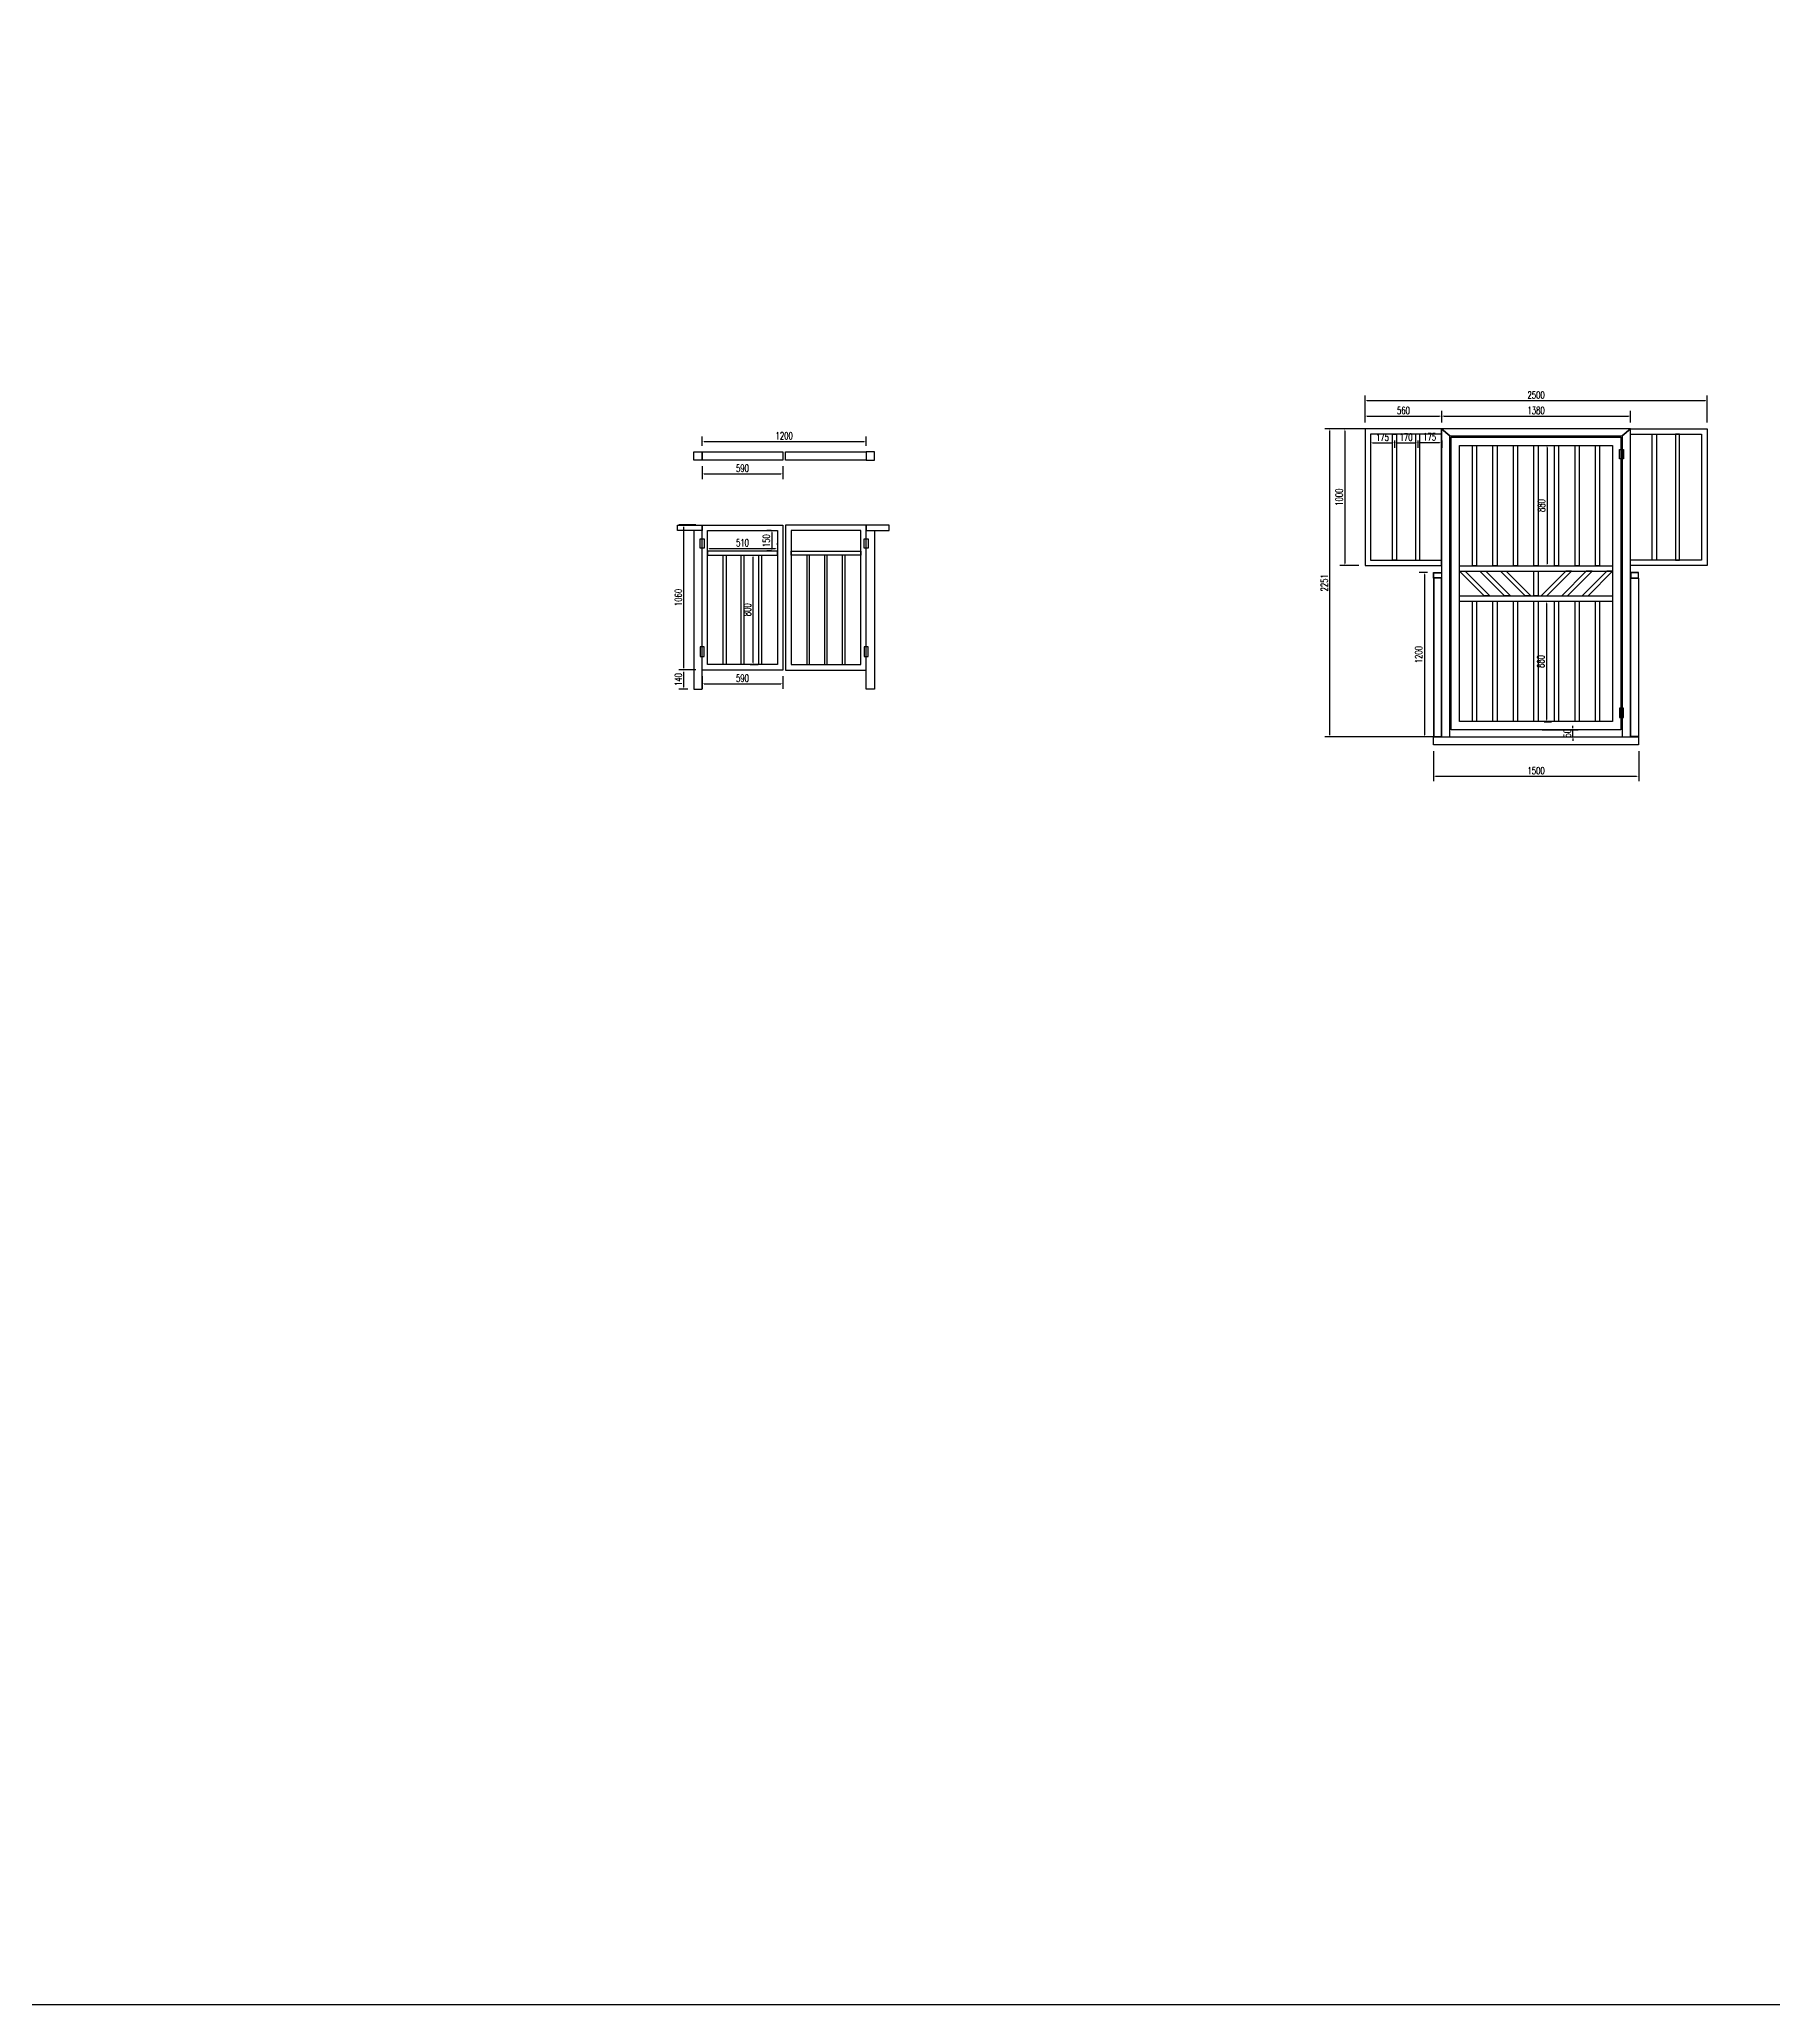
# Model space of a CAD drawing. Extents: x -16492 to 345596, y -4133 to 400729.
# Drawn here: x 17308 to 29981, y -4133 to 10234 of the extents above; entities that cross this region are included whole.
import ezdxf

# ---------------------------------------------------------------- set-up
doc = ezdxf.new("R2010")
doc.units = 0
doc.header["$LTSCALE"] = 10
doc.header["$MEASUREMENT"] = 0
doc.layers.add('W-PLASTIC_RAILINGS塑木栏杆', color=6, linetype='Continuous')
doc.layers.add('W-STEEL_FRAME钢架', color=3, linetype='Continuous')
doc.styles.add('STANDARD_T3', font='simplex.shx', dxfattribs={"width": 0.7, "bigfont": 'gbcbig.shx'})
doc.dimstyles.new('W&&15', dxfattribs={"dimtxt": 52.5, "dimasz": 15, "dimexe": 37.5, "dimexo": 45, "dimgap": 15, "dimtad": 1, "dimdec": 0, "dimzin": 0, "dimdsep": 46, "dimtxsty": 'STANDARD_T3', "dimcen": 0.09, "dimclrd": 1, "dimclre": 1, "dimclrt": 7, "dimazin": 2, "dimtfac": 1, "dimtdec": 0, "dimtix": 1, "dimtmove": 2, "dimatfit": 3, "dimfxl": 100, "dimtolj": 1, "dimtzin": 0, "dimarcsym": 0})

# ---------------------------------------------------------------- blocks, each defined once
blk = doc.blocks.new('*D162')
at = {"layer": 'Defpoints', "color": 0, "transparency": 16777216}
for p in [(22021, 5624), (22154, 5624), (22094, 5484)]:
    blk.add_point(p, dxfattribs=at)
at = {"layer": 'W-PLASTIC_RAILINGS塑木栏杆', "color": 1, "lineweight": -2, "transparency": 16777216}
for p, q in [((22109, 5624), (21983, 5624)), ((22021, 5499), (22021, 5609)), ((22049, 5484), (21983, 5484))]:
    blk.add_line(p, q, dxfattribs=at)
at = {"layer": 'W-PLASTIC_RAILINGS塑木栏杆', "color": 1, "transparency": 16777216}
for points in [[(22018, 5609), (22023, 5609), (22021, 5624)], [(22018, 5499), (22023, 5499), (22021, 5484)]]:
    blk.add_solid(points, dxfattribs=at)
at = {"layer": 'W-PLASTIC_RAILINGS塑木栏杆', "color": 7, "transparency": 16777216, "insert": (21980, 5554), "char_height": 52.5, "attachment_point": 5, "rotation": 90, "style": 'STANDARD_T3'}
blk.add_mtext('\\A1;140', dxfattribs=at)
blk = doc.blocks.new('*D163')
at = {"layer": 'Defpoints', "color": 0, "transparency": 16777216}
for p in [(22154, 5624), (22744, 5624), (22744, 5523)]:
    blk.add_point(p, dxfattribs=at)
at = {"layer": 'W-PLASTIC_RAILINGS塑木栏杆', "color": 1, "lineweight": -2, "transparency": 16777216}
for p, q in [((22154, 5579), (22154, 5486)), ((22169, 5523), (22729, 5523)), ((22744, 5579), (22744, 5486))]:
    blk.add_line(p, q, dxfattribs=at)
at = {"layer": 'W-PLASTIC_RAILINGS塑木栏杆', "color": 1, "transparency": 16777216}
for points in [[(22169, 5526), (22169, 5521), (22154, 5523)], [(22729, 5526), (22729, 5521), (22744, 5523)]]:
    blk.add_solid(points, dxfattribs=at)
at = {"layer": 'W-PLASTIC_RAILINGS塑木栏杆', "color": 7, "transparency": 16777216, "insert": (22449, 5564), "char_height": 52.5, "attachment_point": 5, "style": 'STANDARD_T3'}
blk.add_mtext('\\A1;590', dxfattribs=at)
blk = doc.blocks.new('*D164')
at = {"layer": 'Defpoints', "color": 0, "transparency": 16777216}
for p in [(22459, 6464), (22526, 6464), (22459, 5664)]:
    blk.add_point(p, dxfattribs=at)
at = {"layer": 'W-PLASTIC_RAILINGS塑木栏杆', "color": 1, "lineweight": -2, "transparency": 16777216}
for p, q in [((22504, 6464), (22564, 6464)), ((22526, 5679), (22526, 6449)), ((22504, 5664), (22564, 5664))]:
    blk.add_line(p, q, dxfattribs=at)
at = {"layer": 'W-PLASTIC_RAILINGS塑木栏杆', "color": 1, "transparency": 16777216}
for points in [[(22524, 6449), (22529, 6449), (22526, 6464)], [(22524, 5679), (22529, 5679), (22526, 5664)]]:
    blk.add_solid(points, dxfattribs=at)
at = {"layer": 'W-PLASTIC_RAILINGS塑木栏杆', "color": 7, "transparency": 16777216, "insert": (22485, 6064), "char_height": 52.5, "attachment_point": 5, "rotation": 90, "style": 'STANDARD_T3'}
blk.add_mtext('\\A1;800', dxfattribs=at)
blk = doc.blocks.new('*D165')
at = {"layer": 'Defpoints', "color": 0, "transparency": 16777216}
for p in [(22194, 6494), (22704, 6513), (22704, 6494)]:
    blk.add_point(p, dxfattribs=at)
at = {"layer": 'W-PLASTIC_RAILINGS塑木栏杆', "color": 1, "lineweight": -2, "transparency": 16777216}
for p, q in [((22194, 6539), (22194, 6550)), ((22209, 6513), (22689, 6513)), ((22704, 6539), (22704, 6550))]:
    blk.add_line(p, q, dxfattribs=at)
at = {"layer": 'W-PLASTIC_RAILINGS塑木栏杆', "color": 1, "transparency": 16777216}
for points in [[(22209, 6515), (22209, 6510), (22194, 6513)], [(22689, 6515), (22689, 6510), (22704, 6513)]]:
    blk.add_solid(points, dxfattribs=at)
at = {"layer": 'W-PLASTIC_RAILINGS塑木栏杆', "color": 7, "transparency": 16777216, "insert": (22449, 6554), "char_height": 52.5, "attachment_point": 5, "style": 'STANDARD_T3'}
blk.add_mtext('\\A1;510', dxfattribs=at)
blk = doc.blocks.new('*D166')
at = {"layer": 'Defpoints', "color": 0, "transparency": 16777216}
for p in [(22704, 6644), (22664, 6494), (22704, 6494)]:
    blk.add_point(p, dxfattribs=at)
at = {"layer": 'W-PLASTIC_RAILINGS塑木栏杆', "color": 1, "lineweight": -2, "transparency": 16777216}
for p, q in [((22659, 6644), (22627, 6644)), ((22664, 6629), (22664, 6509)), ((22659, 6494), (22627, 6494))]:
    blk.add_line(p, q, dxfattribs=at)
at = {"layer": 'W-PLASTIC_RAILINGS塑木栏杆', "color": 1, "transparency": 16777216}
for points in [[(22662, 6629), (22667, 6629), (22664, 6644)], [(22662, 6509), (22667, 6509), (22664, 6494)]]:
    blk.add_solid(points, dxfattribs=at)
at = {"layer": 'W-PLASTIC_RAILINGS塑木栏杆', "color": 7, "transparency": 16777216, "insert": (22623, 6569), "char_height": 52.5, "attachment_point": 5, "rotation": 90, "style": 'STANDARD_T3'}
blk.add_mtext('\\A1;150', dxfattribs=at)
blk = doc.blocks.new('*D167')
at = {"layer": 'Defpoints', "color": 0, "transparency": 16777216}
for p in [(22021, 6684), (22154, 6684), (22154, 5624)]:
    blk.add_point(p, dxfattribs=at)
at = {"layer": 'W-PLASTIC_RAILINGS塑木栏杆', "color": 1, "lineweight": -2, "transparency": 16777216}
for p, q in [((22109, 6684), (21983, 6684)), ((22021, 5639), (22021, 6669)), ((22109, 5624), (21983, 5624))]:
    blk.add_line(p, q, dxfattribs=at)
at = {"layer": 'W-PLASTIC_RAILINGS塑木栏杆', "color": 1, "transparency": 16777216}
for points in [[(22018, 6669), (22023, 6669), (22021, 6684)], [(22018, 5639), (22023, 5639), (22021, 5624)]]:
    blk.add_solid(points, dxfattribs=at)
at = {"layer": 'W-PLASTIC_RAILINGS塑木栏杆', "color": 7, "transparency": 16777216, "insert": (21980, 6154), "char_height": 52.5, "attachment_point": 5, "rotation": 90, "style": 'STANDARD_T3'}
blk.add_mtext('\\A1;1060', dxfattribs=at)
blk = doc.blocks.new('*D168')
at = {"layer": 'Defpoints', "color": 0, "transparency": 16777216}
for p in [(22154, 7218), (23354, 7294), (23354, 7218)]:
    blk.add_point(p, dxfattribs=at)
at = {"layer": 'W-PLASTIC_RAILINGS塑木栏杆', "color": 1, "lineweight": -2, "transparency": 16777216}
for p, q in [((22154, 7263), (22154, 7332)), ((23354, 7263), (23354, 7332)), ((22169, 7294), (23339, 7294))]:
    blk.add_line(p, q, dxfattribs=at)
at = {"layer": 'W-PLASTIC_RAILINGS塑木栏杆', "color": 1, "transparency": 16777216}
for points in [[(22169, 7297), (22169, 7292), (22154, 7294)], [(23339, 7297), (23339, 7292), (23354, 7294)]]:
    blk.add_solid(points, dxfattribs=at)
at = {"layer": 'W-PLASTIC_RAILINGS塑木栏杆', "color": 7, "transparency": 16777216, "insert": (22754, 7336), "char_height": 52.5, "attachment_point": 5, "style": 'STANDARD_T3'}
blk.add_mtext('\\A1;1200', dxfattribs=at)
blk = doc.blocks.new('*D169')
at = {"layer": 'Defpoints', "color": 0, "transparency": 16777216}
for p in [(22154, 7158), (22744, 7158), (22744, 7057)]:
    blk.add_point(p, dxfattribs=at)
at = {"layer": 'W-PLASTIC_RAILINGS塑木栏杆', "color": 1, "lineweight": -2, "transparency": 16777216}
for p, q in [((22154, 7113), (22154, 7020)), ((22169, 7057), (22729, 7057)), ((22744, 7113), (22744, 7020))]:
    blk.add_line(p, q, dxfattribs=at)
at = {"layer": 'W-PLASTIC_RAILINGS塑木栏杆', "color": 1, "transparency": 16777216}
for points in [[(22169, 7060), (22169, 7055), (22154, 7057)], [(22729, 7060), (22729, 7055), (22744, 7057)]]:
    blk.add_solid(points, dxfattribs=at)
at = {"layer": 'W-PLASTIC_RAILINGS塑木栏杆', "color": 7, "transparency": 16777216, "insert": (22449, 7099), "char_height": 52.5, "attachment_point": 5, "style": 'STANDARD_T3'}
blk.add_mtext('\\A1;590', dxfattribs=at)
blk = doc.blocks.new('*D170')
at = {"layer": 'Defpoints', "color": 0, "transparency": 16777216}
for p in [(27501, 5076), (29001, 5076), (29001, 4847)]:
    blk.add_point(p, dxfattribs=at)
at = {"layer": 'W-PLASTIC_RAILINGS塑木栏杆', "color": 1, "lineweight": -2, "transparency": 16777216}
for p, q in [((27501, 5031), (27501, 4810)), ((29001, 5031), (29001, 4810)), ((27516, 4847), (28986, 4847))]:
    blk.add_line(p, q, dxfattribs=at)
at = {"layer": 'W-PLASTIC_RAILINGS塑木栏杆', "color": 1, "transparency": 16777216}
for points in [[(27516, 4850), (27516, 4845), (27501, 4847)], [(28986, 4850), (28986, 4845), (29001, 4847)]]:
    blk.add_solid(points, dxfattribs=at)
at = {"layer": 'W-PLASTIC_RAILINGS塑木栏杆', "color": 7, "transparency": 16777216, "insert": (28251, 4888), "char_height": 52.5, "attachment_point": 5, "style": 'STANDARD_T3'}
blk.add_mtext('\\A1;1500', dxfattribs=at)
blk = doc.blocks.new('*D171')
at = {"layer": 'Defpoints', "color": 0, "transparency": 16777216}
for p in [(27501, 6336), (27434, 5136), (27501, 5136)]:
    blk.add_point(p, dxfattribs=at)
at = {"layer": 'W-PLASTIC_RAILINGS塑木栏杆', "color": 1, "lineweight": -2, "transparency": 16777216}
for p, q in [((27456, 6336), (27396, 6336)), ((27434, 6321), (27434, 5151)), ((27456, 5136), (27396, 5136))]:
    blk.add_line(p, q, dxfattribs=at)
at = {"layer": 'W-PLASTIC_RAILINGS塑木栏杆', "color": 1, "transparency": 16777216}
for points in [[(27431, 6321), (27436, 6321), (27434, 6336)], [(27431, 5151), (27436, 5151), (27434, 5136)]]:
    blk.add_solid(points, dxfattribs=at)
at = {"layer": 'W-PLASTIC_RAILINGS塑木栏杆', "color": 7, "transparency": 16777216, "insert": (27392, 5736), "char_height": 52.5, "attachment_point": 5, "rotation": 90, "style": 'STANDARD_T3'}
blk.add_mtext('\\A1;1200', dxfattribs=at)
blk = doc.blocks.new('*D172')
at = {"layer": 'Defpoints', "color": 0, "transparency": 16777216}
for p in [(27561, 7480), (27001, 7387), (27561, 7387)]:
    blk.add_point(p, dxfattribs=at)
at = {"layer": 'W-PLASTIC_RAILINGS塑木栏杆', "color": 1, "lineweight": -2, "transparency": 16777216}
for p, q in [((27001, 7432), (27001, 7518)), ((27016, 7480), (27546, 7480)), ((27561, 7432), (27561, 7518))]:
    blk.add_line(p, q, dxfattribs=at)
at = {"layer": 'W-PLASTIC_RAILINGS塑木栏杆', "color": 1, "transparency": 16777216}
for points in [[(27016, 7483), (27016, 7478), (27001, 7480)], [(27546, 7483), (27546, 7478), (27561, 7480)]]:
    blk.add_solid(points, dxfattribs=at)
at = {"layer": 'W-PLASTIC_RAILINGS塑木栏杆', "color": 7, "transparency": 16777216, "insert": (27281, 7521), "char_height": 52.5, "attachment_point": 5, "style": 'STANDARD_T3'}
blk.add_mtext('\\A1;560', dxfattribs=at)
blk = doc.blocks.new('*D173')
at = {"layer": 'Defpoints', "color": 0, "transparency": 16777216}
for p in [(28941, 7480), (27561, 7387), (28941, 7387)]:
    blk.add_point(p, dxfattribs=at)
at = {"layer": 'W-PLASTIC_RAILINGS塑木栏杆', "color": 1, "lineweight": -2, "transparency": 16777216}
for p, q in [((27561, 7432), (27561, 7518)), ((27576, 7480), (28926, 7480)), ((28941, 7432), (28941, 7518))]:
    blk.add_line(p, q, dxfattribs=at)
at = {"layer": 'W-PLASTIC_RAILINGS塑木栏杆', "color": 1, "transparency": 16777216}
for points in [[(27576, 7483), (27576, 7478), (27561, 7480)], [(28926, 7483), (28926, 7478), (28941, 7480)]]:
    blk.add_solid(points, dxfattribs=at)
at = {"layer": 'W-PLASTIC_RAILINGS塑木栏杆', "color": 7, "transparency": 16777216, "insert": (28251, 7521), "char_height": 52.5, "attachment_point": 5, "style": 'STANDARD_T3'}
blk.add_mtext('\\A1;1380', dxfattribs=at)
blk = doc.blocks.new('*D174')
at = {"layer": 'Defpoints', "color": 0, "transparency": 16777216}
for p in [(26744, 7387), (27561, 7387), (27561, 5136)]:
    blk.add_point(p, dxfattribs=at)
at = {"layer": 'W-PLASTIC_RAILINGS塑木栏杆', "color": 1, "lineweight": -2, "transparency": 16777216}
for p, q in [((27516, 7387), (26706, 7387)), ((26744, 5151), (26744, 7372)), ((27516, 5136), (26706, 5136))]:
    blk.add_line(p, q, dxfattribs=at)
at = {"layer": 'W-PLASTIC_RAILINGS塑木栏杆', "color": 1, "transparency": 16777216}
for points in [[(26741, 7372), (26746, 7372), (26744, 7387)], [(26741, 5151), (26746, 5151), (26744, 5136)]]:
    blk.add_solid(points, dxfattribs=at)
at = {"layer": 'W-PLASTIC_RAILINGS塑木栏杆', "color": 7, "transparency": 16777216, "insert": (26703, 6261), "char_height": 52.5, "attachment_point": 5, "rotation": 90, "style": 'STANDARD_T3'}
blk.add_mtext('\\A1;2251', dxfattribs=at)
blk = doc.blocks.new('*D175')
at = {"layer": 'Defpoints', "color": 0, "transparency": 16777216}
for p in [(27001, 7387), (26852, 6387), (27001, 6387)]:
    blk.add_point(p, dxfattribs=at)
at = {"layer": 'W-PLASTIC_RAILINGS塑木栏杆', "color": 1, "lineweight": -2, "transparency": 16777216}
for p, q in [((26956, 7387), (26815, 7387)), ((26852, 7372), (26852, 6402)), ((26956, 6387), (26815, 6387))]:
    blk.add_line(p, q, dxfattribs=at)
at = {"layer": 'W-PLASTIC_RAILINGS塑木栏杆', "color": 1, "transparency": 16777216}
for points in [[(26850, 7372), (26855, 7372), (26852, 7387)], [(26850, 6402), (26855, 6402), (26852, 6387)]]:
    blk.add_solid(points, dxfattribs=at)
at = {"layer": 'W-PLASTIC_RAILINGS塑木栏杆', "color": 7, "transparency": 16777216, "insert": (26811, 6887), "char_height": 52.5, "attachment_point": 5, "rotation": 90, "style": 'STANDARD_T3'}
blk.add_mtext('\\A1;1000', dxfattribs=at)
blk = doc.blocks.new('*D176')
at = {"layer": 'Defpoints', "color": 0, "transparency": 16777216}
for p in [(27041, 7347), (27216, 7347), (27216, 7284)]:
    blk.add_point(p, dxfattribs=at)
at = {"layer": 'W-PLASTIC_RAILINGS塑木栏杆', "color": 1, "lineweight": -2, "transparency": 16777216}
for p, q in [((27041, 7302), (27041, 7247)), ((27056, 7284), (27201, 7284)), ((27216, 7302), (27216, 7247))]:
    blk.add_line(p, q, dxfattribs=at)
at = {"layer": 'W-PLASTIC_RAILINGS塑木栏杆', "color": 1, "transparency": 16777216}
for points in [[(27056, 7287), (27056, 7282), (27041, 7284)], [(27201, 7287), (27201, 7282), (27216, 7284)]]:
    blk.add_solid(points, dxfattribs=at)
at = {"layer": 'W-PLASTIC_RAILINGS塑木栏杆', "color": 7, "transparency": 16777216, "insert": (27128, 7325), "char_height": 52.5, "attachment_point": 5, "style": 'STANDARD_T3'}
blk.add_mtext('\\A1;175', dxfattribs=at)
blk = doc.blocks.new('*D177')
at = {"layer": 'Defpoints', "color": 0, "transparency": 16777216}
for p in [(27216, 7347), (27386, 7347), (27386, 7285)]:
    blk.add_point(p, dxfattribs=at)
at = {"layer": 'W-PLASTIC_RAILINGS塑木栏杆', "color": 1, "lineweight": -2, "transparency": 16777216}
for p, q in [((27216, 7302), (27216, 7247)), ((27231, 7285), (27371, 7285)), ((27386, 7302), (27386, 7247))]:
    blk.add_line(p, q, dxfattribs=at)
at = {"layer": 'W-PLASTIC_RAILINGS塑木栏杆', "color": 1, "transparency": 16777216}
for points in [[(27231, 7287), (27231, 7282), (27216, 7285)], [(27371, 7287), (27371, 7282), (27386, 7285)]]:
    blk.add_solid(points, dxfattribs=at)
at = {"layer": 'W-PLASTIC_RAILINGS塑木栏杆', "color": 7, "transparency": 16777216, "insert": (27301, 7326), "char_height": 52.5, "attachment_point": 5, "style": 'STANDARD_T3'}
blk.add_mtext('\\A1;170', dxfattribs=at)
blk = doc.blocks.new('*D178')
at = {"layer": 'Defpoints', "color": 0, "transparency": 16777216}
for p in [(27386, 7347), (27561, 7347), (27561, 7287)]:
    blk.add_point(p, dxfattribs=at)
at = {"layer": 'W-PLASTIC_RAILINGS塑木栏杆', "color": 1, "lineweight": -2, "transparency": 16777216}
for p, q in [((27386, 7302), (27386, 7249)), ((27401, 7287), (27546, 7287)), ((27561, 7302), (27561, 7249))]:
    blk.add_line(p, q, dxfattribs=at)
at = {"layer": 'W-PLASTIC_RAILINGS塑木栏杆', "color": 1, "transparency": 16777216}
for points in [[(27401, 7289), (27401, 7284), (27386, 7287)], [(27546, 7289), (27546, 7284), (27561, 7287)]]:
    blk.add_solid(points, dxfattribs=at)
at = {"layer": 'W-PLASTIC_RAILINGS塑木栏杆', "color": 7, "transparency": 16777216, "insert": (27473, 7328), "char_height": 52.5, "attachment_point": 5, "style": 'STANDARD_T3'}
blk.add_mtext('\\A1;175', dxfattribs=at)
blk = doc.blocks.new('*D179')
at = {"layer": 'Defpoints', "color": 0, "transparency": 16777216}
for p in [(29501, 7593), (27001, 7387), (29501, 7387)]:
    blk.add_point(p, dxfattribs=at)
at = {"layer": 'W-PLASTIC_RAILINGS塑木栏杆', "color": 1, "lineweight": -2, "transparency": 16777216}
for p, q in [((27001, 7432), (27001, 7630)), ((29501, 7432), (29501, 7630)), ((27016, 7593), (29486, 7593))]:
    blk.add_line(p, q, dxfattribs=at)
at = {"layer": 'W-PLASTIC_RAILINGS塑木栏杆', "color": 1, "transparency": 16777216}
for points in [[(27016, 7595), (27016, 7590), (27001, 7593)], [(29486, 7595), (29486, 7590), (29501, 7593)]]:
    blk.add_solid(points, dxfattribs=at)
at = {"layer": 'W-PLASTIC_RAILINGS塑木栏杆', "color": 7, "transparency": 16777216, "insert": (28251, 7634), "char_height": 52.5, "attachment_point": 5, "style": 'STANDARD_T3'}
blk.add_mtext('\\A1;2500', dxfattribs=at)
blk = doc.blocks.new('*D180')
at = {"layer": 'Defpoints', "color": 0, "transparency": 16777216}
for p in [(28251, 5186), (28520, 5186), (28251, 5136)]:
    blk.add_point(p, dxfattribs=at)
at = {"layer": 'W-PLASTIC_RAILINGS塑木栏杆', "color": 1, "lineweight": -2, "transparency": 16777216}
for p, q in [((28296, 5186), (28558, 5186)), ((28520, 5201), (28520, 5216)), ((28520, 5136), (28520, 5186)), ((28296, 5136), (28558, 5136)), ((28520, 5121), (28520, 5106))]:
    blk.add_line(p, q, dxfattribs=at)
at = {"layer": 'W-PLASTIC_RAILINGS塑木栏杆', "color": 1, "transparency": 16777216}
for points in [[(28518, 5201), (28523, 5201), (28520, 5186)], [(28518, 5121), (28523, 5121), (28520, 5136)]]:
    blk.add_solid(points, dxfattribs=at)
at = {"layer": 'W-PLASTIC_RAILINGS塑木栏杆', "color": 7, "transparency": 16777216, "insert": (28479, 5161), "char_height": 52.5, "attachment_point": 5, "rotation": 90, "style": 'STANDARD_T3'}
blk.add_mtext('\\A1;50', dxfattribs=at)
blk = doc.blocks.new('*U181')
at = {"layer": 'W-PLASTIC_RAILINGS塑木栏杆', "color": 5}
blk.add_lwpolyline([(15, -440), (-15, -440), (-15, 440), (15, 440)], close=True, dxfattribs=at)
blk = doc.blocks.new('*U182')
at = {"layer": 'W-PLASTIC_RAILINGS塑木栏杆', "color": 0, "linetype": 'ByBlock', "lineweight": -2, "transparency": 16777216}
for p in [(0, 0), (150, 0), (300, 0), (450, 0), (600, 0), (750, 0), (900, 0)]:
    blk.add_blockref('*U181', p, dxfattribs=at)
blk = doc.blocks.new('*U183')
at = {"layer": 'W-PLASTIC_RAILINGS塑木栏杆', "color": 5}
blk.add_lwpolyline([(15, -440), (-15, -440), (-15, 440), (15, 440)], close=True, dxfattribs=at)
blk = doc.blocks.new('*U184')
at = {"layer": 'W-PLASTIC_RAILINGS塑木栏杆', "color": 0, "linetype": 'ByBlock', "lineweight": -2, "transparency": 16777216}
for p in [(0, 0), (150, 0), (300, 0), (450, 0), (600, 0), (750, 0), (900, 0)]:
    blk.add_blockref('*U183', p, dxfattribs=at)
blk = doc.blocks.new('*D185')
at = {"layer": 'Defpoints', "color": 0, "transparency": 16777216}
for p in [(28266, 7266), (28251, 6386), (28331, 6386)]:
    blk.add_point(p, dxfattribs=at)
at = {"layer": 'W-PLASTIC_RAILINGS塑木栏杆', "color": 1, "lineweight": -2, "transparency": 16777216}
for p, q in [((28311, 7266), (28368, 7266)), ((28331, 7251), (28331, 6401)), ((28296, 6386), (28368, 6386))]:
    blk.add_line(p, q, dxfattribs=at)
at = {"layer": 'W-PLASTIC_RAILINGS塑木栏杆', "color": 1, "transparency": 16777216}
for points in [[(28328, 7251), (28333, 7251), (28331, 7266)], [(28328, 6401), (28333, 6401), (28331, 6386)]]:
    blk.add_solid(points, dxfattribs=at)
at = {"layer": 'W-PLASTIC_RAILINGS塑木栏杆', "color": 7, "transparency": 16777216, "insert": (28290, 6826), "char_height": 52.5, "attachment_point": 5, "rotation": 90, "style": 'STANDARD_T3'}
blk.add_mtext('\\A1;880', dxfattribs=at)
blk = doc.blocks.new('*D186')
at = {"layer": 'Defpoints', "color": 0, "transparency": 16777216}
for p in [(28266, 6126), (28266, 5246), (28326, 5246)]:
    blk.add_point(p, dxfattribs=at)
at = {"layer": 'W-PLASTIC_RAILINGS塑木栏杆', "color": 1, "lineweight": -2, "transparency": 16777216}
for p, q in [((28311, 6126), (28364, 6126)), ((28326, 6111), (28326, 5261)), ((28311, 5246), (28364, 5246))]:
    blk.add_line(p, q, dxfattribs=at)
at = {"layer": 'W-PLASTIC_RAILINGS塑木栏杆', "color": 1, "transparency": 16777216}
for points in [[(28324, 6111), (28329, 6111), (28326, 6126)], [(28324, 5261), (28329, 5261), (28326, 5246)]]:
    blk.add_solid(points, dxfattribs=at)
at = {"layer": 'W-PLASTIC_RAILINGS塑木栏杆', "color": 7, "transparency": 16777216, "insert": (28285, 5686), "char_height": 52.5, "attachment_point": 5, "rotation": 90, "style": 'STANDARD_T3'}
blk.add_mtext('\\A1;880', dxfattribs=at)

msp = doc.modelspace()

# ---------------------------------------------------------------- linework, layer by layer
at = {"layer": 'W-PLASTIC_RAILINGS塑木栏杆', "color": 3}
for p, q in [((27690.5, 6386.2), (28810.5, 6386.2)), ((27690.5, 6346.2), (28810.5, 6346.2)), ((27690.5, 6166.2), (28810.5, 6166.2)), ((27690.5, 6126.2), (28810.5, 6126.2))]:
    msp.add_line(p, q, dxfattribs=at)
for points in [[(27560.5, 7386.8), (27000.5, 7386.8), (27000.5, 6386.8), (27560.5, 6386.8)], [(27560.5, 7346.8), (27040.5, 7346.8), (27040.5, 6426.8), (27560.5, 6426.8)], [(28940.5, 7386.8), (29500.5, 7386.8), (29500.5, 6386.8), (28940.5, 6386.8)], [(28940.5, 7346.8), (29460.5, 7346.8), (29460.5, 6426.8), (28940.5, 6426.8)], [(22153.8, 7217.7), (22743.8, 7217.7), (22743.8, 7157.7), (22153.8, 7157.7)], [(22763.8, 7217.7), (23353.8, 7217.7), (23353.8, 7157.7), (22763.8, 7157.7)], [(21972.7, 6683.5), (22153.8, 6683.5), (22153.8, 6643.5), (21972.7, 6643.5)], [(22153.8, 6683.5), (22743.8, 6683.5), (22743.8, 5623.5), (22153.8, 5623.5)], [(22193.8, 6643.5), (22703.8, 6643.5), (22703.8, 5663.5), (22193.8, 5663.5)], [(23353.8, 6683.5), (22763.8, 6683.5), (22763.8, 5623.5), (23353.8, 5623.5)], [(23313.8, 6643.5), (22803.8, 6643.5), (22803.8, 5663.5), (23313.8, 5663.5)], [(23521.9, 6683.5), (23353.8, 6683.5), (23353.8, 6643.5), (23521.9, 6643.5)]]:
    msp.add_lwpolyline(points, close=True, dxfattribs=at)
at = {"layer": 'W-PLASTIC_RAILINGS塑木栏杆', "color": 5}
for points in [[(27230.5, 6426.8), (27200.5, 6426.8), (27200.5, 7346.8), (27230.5, 7346.8)], [(27370.5, 6426.8), (27400.5, 6426.8), (27400.5, 7346.8), (27370.5, 7346.8)], [(29130.5, 6426.8), (29100.5, 6426.8), (29100.5, 7346.8), (29130.5, 7346.8)], [(29270.5, 6426.8), (29300.5, 6426.8), (29300.5, 7346.8), (29270.5, 7346.8)], [(22703.8, 6493.5), (22193.8, 6493.5), (22193.8, 6463.5), (22703.8, 6463.5)], [(22803.8, 6493.5), (23313.8, 6493.5), (23313.8, 6463.5), (22803.8, 6463.5)], [(27913, 6166.2), (27870.5, 6166.2), (27690.5, 6346.2), (27733, 6346.2)], [(28063, 6166.2), (28020.5, 6166.2), (27840.5, 6346.2), (27883, 6346.2)], [(28213, 6166.2), (28170.5, 6166.2), (27990.5, 6346.2), (28033, 6346.2)], [(28265.5, 6166.2), (28235.5, 6166.2), (28235.5, 6346.2), (28265.5, 6346.2)], [(28288.1, 6166.2), (28330.5, 6166.2), (28510.5, 6346.2), (28468.1, 6346.2)], [(28438.1, 6166.2), (28480.5, 6166.2), (28660.5, 6346.2), (28618.1, 6346.2)], [(28588.1, 6166.2), (28630.5, 6166.2), (28810.5, 6346.2), (28768.1, 6346.2)]]:
    msp.add_lwpolyline(points, close=True, dxfattribs=at)
at = {"layer": 'W-PLASTIC_RAILINGS塑木栏杆'}
for points in [[(27560.5, 5136.2), (27620.5, 5136.2), (27620.5, 7336.2), (27560.5, 7386.8)], [(27620.5, 7336.2), (28880.5, 7336.2), (28940.5, 7386.8), (27560.5, 7386.8)], [(28880.5, 5136.2), (28940.5, 5136.2), (28940.5, 7386.8), (28880.5, 7336.2)], [(22093.8, 7217.7), (22153.8, 7217.7), (22153.8, 7157.7), (22093.8, 7157.7)], [(23413.8, 7217.7), (23353.8, 7217.7), (23353.8, 7157.7), (23413.8, 7157.7)], [(27630.5, 7326.2), (28870.5, 7326.2), (28870.5, 5186.2), (27630.5, 5186.2)], [(27690.5, 7266.2), (28810.5, 7266.2), (28810.5, 5246.2), (27690.5, 5246.2)], [(28860.7, 7236.2), (28890, 7236.2), (28890, 7167.1), (28860.7, 7167.1)], [(22153.8, 6643.5), (22093.8, 6643.5), (22093.8, 5483.5), (22153.8, 5483.5)], [(23353.8, 6643.5), (23413.8, 6643.5), (23413.8, 5483.5), (23353.8, 5483.5)], [(22139.1, 6583.5), (22168.4, 6583.5), (22168.4, 6514.4), (22139.1, 6514.4)], [(23339.1, 6583.5), (23368.4, 6583.5), (23368.4, 6514.4), (23339.1, 6514.4)], [(22328.8, 5663.5), (22308.8, 5663.5), (22308.8, 6463.5), (22328.8, 6463.5)], [(22458.8, 5663.5), (22438.8, 5663.5), (22438.8, 6463.5), (22458.8, 6463.5)], [(22588.8, 5663.5), (22568.8, 5663.5), (22568.8, 6463.5), (22588.8, 6463.5)], [(22918.8, 5663.5), (22938.8, 5663.5), (22938.8, 6463.5), (22918.8, 6463.5)], [(23048.8, 5663.5), (23068.8, 5663.5), (23068.8, 6463.5), (23048.8, 6463.5)], [(23178.8, 5663.5), (23198.8, 5663.5), (23198.8, 6463.5), (23178.8, 6463.5)], [(27500.5, 6336.2), (27560.5, 6336.2), (27560.5, 6296.2), (27500.5, 6296.2)], [(27502.5, 6334.2), (27558.5, 6334.2), (27558.5, 6298.2), (27502.5, 6298.2)], [(29000.5, 6336.2), (28940.5, 6336.2), (28940.5, 6296.2), (29000.5, 6296.2)], [(28998.5, 6334.2), (28942.5, 6334.2), (28942.5, 6298.2), (28998.5, 6298.2)], [(27560.5, 6296.2), (27500.5, 6296.2), (27500.5, 5136.2), (27560.5, 5136.2)], [(27558.5, 6294.2), (27502.5, 6294.2), (27502.5, 5138.2), (27558.5, 5138.2)], [(28940.5, 6296.2), (29000.5, 6296.2), (29000.5, 5136.2), (28940.5, 5136.2)], [(28942.5, 6294.2), (28998.5, 6294.2), (28998.5, 5138.2), (28942.5, 5138.2)], [(22139.1, 5723.5), (22168.4, 5723.5), (22168.4, 5792.6), (22139.1, 5792.6)], [(23339.1, 5723.5), (23368.4, 5723.5), (23368.4, 5792.6), (23339.1, 5792.6)], [(28860.7, 5276.2), (28890, 5276.2), (28890, 5345.3), (28860.7, 5345.3)], [(27500.5, 5136.2), (29000.5, 5136.2), (29000.5, 5076.2), (27500.5, 5076.2)]]:
    msp.add_lwpolyline(points, close=True, dxfattribs=at)
at = {"layer": 'W-STEEL_FRAME钢架'}
msp.add_lwpolyline([(-16491.7, 51738.3), (91784.8, 51738.3), (91784.8, -4133.4), (-16491.7, -4133.4)], close=True, dxfattribs=at)

# ---------------------------------------------------------------- block references
at = {"layer": 'W-PLASTIC_RAILINGS塑木栏杆'}
for name, p in [('*U182', (27800.5, 6826.2)), ('*U184', (27800.5, 5686.2))]:
    msp.add_blockref(name, p, dxfattribs=at)

# ---------------------------------------------------------------- dimensions: what is measured, and where the dimension line sits
for base, p1, p2, picture, middle in [((29500.5, 7592.8), (27000.5, 7386.8), (29500.5, 7386.8), '*D179', (28250.5, 7634.1)), ((27560.5, 7480.1), (27000.5, 7386.8), (27560.5, 7386.8), '*D172', (27280.5, 7521.4)), ((28940.5, 7480.1), (27560.5, 7386.8), (28940.5, 7386.8), '*D173', (28250.5, 7521.4)), ((23353.8, 7294.4), (22153.8, 7217.7), (23353.8, 7217.7), '*D168', (22753.8, 7335.7)), ((27215.5, 7284), (27040.5, 7346.8), (27215.5, 7346.8), '*D176', (27128, 7325.3)), ((27385.5, 7284.9), (27215.5, 7346.8), (27385.5, 7346.8), '*D177', (27300.5, 7326.2)), ((27560.5, 7286.6), (27385.5, 7346.8), (27560.5, 7346.8), '*D178', (27473, 7327.9)), ((22743.8, 7057.3), (22153.8, 7157.7), (22743.8, 7157.7), '*D169', (22448.8, 7098.5)), ((22703.8, 6512.7), (22193.8, 6493.5), (22703.8, 6493.5), '*D165', (22448.8, 6553.9)), ((22743.8, 5523.1), (22153.8, 5623.5), (22743.8, 5623.5), '*D163', (22448.8, 5564.4)), ((29000.5, 4847.2), (27500.5, 5076.2), (29000.5, 5076.2), '*D170', (28250.5, 4888.5))]:
    dim = msp.add_linear_dim(base=base, p1=p1, p2=p2, dimstyle='W&&15', dxfattribs=at)
    dim.commit()
    dim.dimension.update_dxf_attribs({"geometry": picture, "text_midpoint": middle})
for base, p1, p2, picture, middle in [((26743.8, 7386.8), (27560.5, 5136.2), (27560.5, 7386.8), '*D174', (26702.5, 6261.5)), ((26852.2, 6386.8), (27000.5, 7386.8), (27000.5, 6386.8), '*D175', (26810.9, 6886.8)), ((28330.8, 6386.2), (28265.5, 7266.2), (28250.5, 6386.2), '*D185', (28289.6, 6826.2)), ((22020.8, 6683.5), (22153.8, 5623.5), (22153.8, 6683.5), '*D167', (21979.6, 6153.5)), ((22664.5, 6493.5), (22703.8, 6643.5), (22703.8, 6493.5), '*D166', (22623.2, 6568.5)), ((22526.5, 6463.5), (22458.8, 5663.5), (22458.8, 6463.5), '*D164', (22485.2, 6063.5)), ((27433.7, 5136.2), (27500.5, 6336.2), (27500.5, 5136.2), '*D171', (27392.4, 5736.2)), ((28326.5, 5246.2), (28265.5, 6126.2), (28265.5, 5246.2), '*D186', (28285.2, 5686.2)), ((22020.8, 5623.5), (22093.8, 5483.5), (22153.8, 5623.5), '*D162', (21979.6, 5553.5)), ((28520.1, 5186.2), (28250.5, 5136.2), (28250.5, 5186.2), '*D180', (28478.8, 5161.2))]:
    dim = msp.add_linear_dim(base=base, p1=p1, p2=p2, angle=90, dimstyle='W&&15', dxfattribs=at)
    dim.commit()
    dim.dimension.update_dxf_attribs({"geometry": picture, "text_midpoint": middle})

doc.saveas('drawing.dxf')
